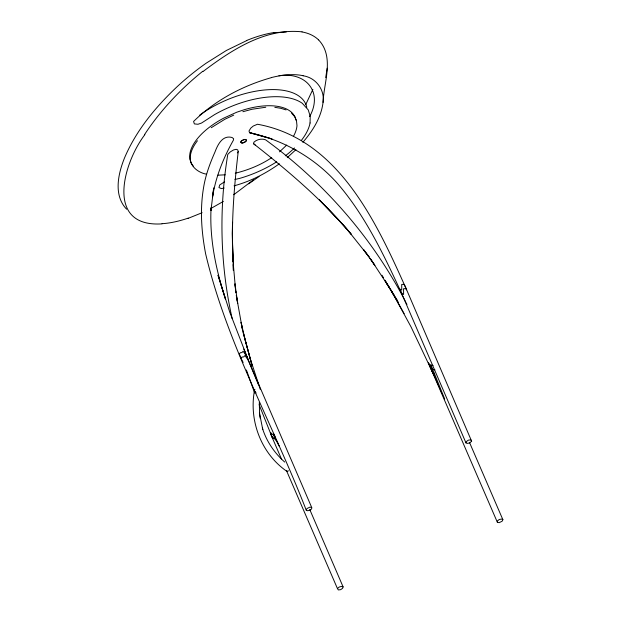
<?xml version="1.0" encoding="UTF-8"?>
<svg xmlns="http://www.w3.org/2000/svg" width="621" height="621" viewBox="0 0 621 621"><rect width="100%" height="100%" fill="white"/><g stroke="black" fill="none" stroke-linecap="round" stroke-linejoin="round"><path stroke-width="0.93" d="M302.854 142.318C312.642 130.961 321.22 117.579 323.044 102.395C323.805 82.422 334.742 56.744 318.519 39.829M310.065 122.974L310.205 116.267L308.241 109.894L302.342 103.342A71.881 35.281 -23.3 0 0 214.532 114.629L201.546 123.036L197.967 124.27L194.357 123.905L193.581 121.46C214.866 100.455 242.539 85.76 271.292 77.672M269.32 138.18L272.014 138.925L249.557 132.669L248.99 131.008L250.799 128.097L253.306 126.009L257.498 124.247C338.577 138.995 376.574 222.597 406.646 289.828L405.699 288.633L403.557 288.734L403.611 294.486L401.624 293.329L401.647 292.437M311.726 507.536L311.672 508.832L309.817 510.315L307.535 510.741L306.2 510.089C273.147 424.725 226.789 343.537 205.652 253.904C201.46 232.083 199.815 209.603 203.572 187.604C205.551 175.192 209.952 163.385 215.006 151.935C217.738 144.662 222.489 134.881 232.006 137.474L233.643 138.724L233.356 140.268C223.397 157.866 215.766 176.861 212.529 196.896L213.733 187.922L210.938 210.566L211.093 207.763C209.37 238.891 215.992 269.755 225.508 299.229L218.025 275.219L229.77 312.192L248.462 360.475L311.726 507.536L309.949 507.124L306.999 508.545L306.2 510.089M497.359 522.269L497.405 520.965L499.268 519.482L501.543 519.063L502.886 519.707L502.086 521.26L499.137 522.672L497.359 522.269L429.654 365.823L432.783 369.285L434.925 369.821M232.184 318.643C220.059 264.888 218.856 208.672 227.783 154.381L230.329 151.866L233.496 149.971L236.104 149.312L237.688 149.832L238.247 151.477C233.938 188.124 230.996 225.097 233.1 262M327.197 68.194L325.715 77.532M369.006 256.784L345.858 227.767L319.427 199.861L338.763 220.121L351.408 234.459C322.757 200.288 288.594 171.21 253.601 143.761L253.88 142.217C256.931 139.399 261.62 138.343 265.532 139.779C323.898 182.279 372.476 237.781 405.684 301.969M309.7 509.391L343.11 586.892L342.59 588.32L340.673 589.663L338.336 589.95L337.451 588.584L286.498 470.648M465.975 442.905L466.495 441.477L468.413 440.134L470.741 439.847L471.634 441.213L469.903 442.742L467.597 443.441L465.975 442.905L399.769 289.029L401.756 290.178L401.709 284.426L403.844 284.325L404.791 285.52L471.634 441.213M312.868 89.393L305.734 104.615M309.615 116.647C323.51 91.481 305.26 71.578 278.938 75.754M144.84 134.679C123.377 162.702 104.732 227.534 161.934 223.87M237.346 152.937L238.247 151.477M254.928 389.584L254.579 390.004C248.679 420.487 261.154 453.609 286.894 471.355L288.462 470.842M286.739 145.05L279.504 151.85M295.945 149.653L287.251 157.625M337.451 588.584L339.182 587.055L341.488 586.364L343.11 586.892M233.729 194.738L253.585 179.756M202.927 71.586C231.198 50.293 264.996 27.805 302.078 31.85M279.349 163.789C265.648 173.601 250.356 181.433 234.047 185.834M248.703 183.824L259.058 176.504M211.21 127.732L224.926 119.216L233.729 115.133M271.695 157.649C260.641 165.007 248.167 170.131 235.266 173.212M223.319 201.452L211.163 208.314M224.577 181.798L219.694 184.988L218.972 187.581L221.41 188.605L224.173 188.062M202.128 212.716L188.163 218.351M246.778 40.567L226.424 50.448L206.296 63.101A130.2 60.718 -42.2 0 0 177.28 86.544C155.669 106.905 136.185 130.394 124.518 157.936C118.106 173.88 113.294 195.351 126.614 209.199M281.523 459.121L270.795 434.296L271.175 434.18M259.112 404.644L272.65 438.605L273.03 438.48M242.881 111.726L251.971 109.265L265.78 107.239M234.909 179.469L239.605 178.406A71.881 35.288 -23.3 0 0 276.718 161.809M225.221 174.811L217.839 175.2M273.776 32.711L286.297 31.95M274.831 107.332L280.708 108.279L286.064 109.901M433.07 365.513L430.935 364.977L444.706 399.039L432.146 371.009M267.527 137.676L249.557 132.669C283.409 140.036 314.692 157.726 337.692 183.715C365.497 216.038 383.848 254.967 401.624 293.329M303.032 75.77C315.693 77.54 325 89.641 323.044 102.395M206.529 174.198C198.138 172.685 189.56 166.226 190.251 156.888A58.343 28.644 -23.3 0 1 197.439 140.75M253.601 143.761L255.231 145.004M284.744 462.086C274.435 453.012 266.448 441.283 262.396 428.117L262.753 429.468L259.446 412.872L260.176 418.282M431.463 366.219L428.335 362.765L432.682 372.251M291.567 113.138L294.734 116.725L296.442 120.458L296.985 125.582A58.343 28.644 -23.3 0 1 293.686 135.859M369.053 256.807L363.549 249.603L374.874 265.361L370.132 258.313M193.247 166.079L191.175 163.137L189.879 159.224L189.677 155.778A56.822 27.891 -23.3 0 1 223.77 118.106L236.663 112.254L244.278 109.7A56.822 27.891 -23.3 0 1 292.755 113.527L294.82 116.469L296.116 120.381M370.124 258.328L389.514 287.865M255.247 391.696L256.077 392.961M381.977 275.235L383.475 277.719M384.973 280.203L398.472 302.536M394.568 296.023L385.261 281.142L394.979 297.242M395.561 297.669L397.052 300.137M404.139 313.667L391.09 290.255L411.086 326.988L434.001 375.317L433.714 372.771M278.363 444.263L273.954 435.74L270.515 432.449L270.795 434.296M279.341 446.359L274.49 436.982L273.55 433.481M406.103 302.792L406.949 304.453M241.29 358.154L239.279 354.203L240.265 352.728L241.887 352.596L243.129 351.245L246.607 356.167L258.46 384.756M243.145 362.462L241.134 358.503L242.12 357.028L243.743 356.896L244.985 355.546L248.462 360.475L243.789 349.025M469.46 442.362L502.886 519.707M246.413 369.984L254.672 393.054M260.222 389.289L250.302 358.868L243.222 332.685M274.397 434.801L275.809 440.041L272.371 436.757L272.65 438.605M242.516 330.007L252.118 365.847L245.342 340.727L241.095 322.33L242.361 329.153M236.353 295.635L242.345 329.052M236.298 295.441L237.688 303.436L234.979 283.844L235.491 289.2M245.109 352.091L245.419 353.9M235.662 290.985L235.84 292.77L235.67 290.884M235.499 288.99L233.24 263.436L232.479 243.09L232.557 222.279L232.262 233.442L233.139 261.938M259.609 414.137L259.314 402.4M233.201 264.841L233.387 270.515L233.193 263.84M302.008 31.935A121.374 56.348 -42.7 0 1 318.511 39.837M199.729 115.079A71.757 35.226 -23.3 0 1 306.813 107.317M310.065 122.974A71.881 35.288 -23.3 0 1 301.426 140.323M294.509 147.969A71.881 35.288 -23.3 0 1 285.303 155.848M246.824 40.419A124.386 58.025 -42.3 0 1 273.838 32.595M188.256 218.111A128.617 60.369 -42.9 0 1 162.042 223.692M271.338 77.578A85.201 38.952 -32.4 0 1 303.087 75.715M144.491 134.695A132.226 59.841 -43.2 0 1 202.788 71.252M241.158 141.239L240.948 142.605L242.182 143.071L245.186 142.062L246.428 140.517L246.289 139.865L245.054 139.407L243.354 139.756L241.158 141.239M241.685 140.672L240.746 142.131L241.608 142.977L243.059 142.946L246.265 141.029L246.242 139.818L244.728 139.415L241.685 140.672"/></g></svg>
